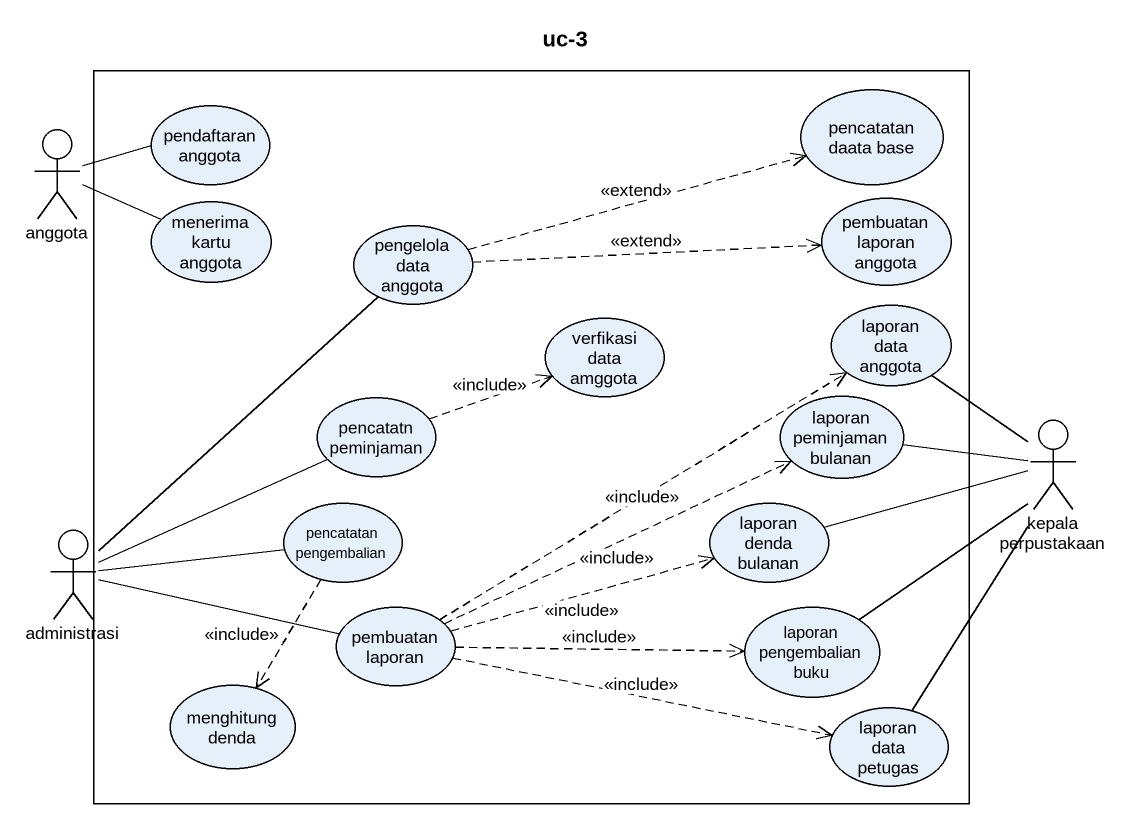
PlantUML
@startuml
title uc-3
actor anggota
rectangle " " as rectangle1 {
  usecase "pendaftaran anggota" as pendaftaran_anggota
  usecase "pencatatan daata base" as pencatatan_daata_base
  usecase "menerima kartu anggota" as menerima_kartu_anggota
  usecase "pembuatan laporan anggota" as pembuatan_laporan_anggota
  usecase "pengelola data anggota" as pengelola_data_anggota
  usecase "verfikasi data amggota" as verfikasi_data_amggota
  usecase "laporan data anggota" as laporan_data_anggota
  usecase "pencatatn peminjaman" as pencatatn_peminjaman
  usecase "laporan peminjaman bulanan" as laporan_peminjaman_bulanan
  usecase "pencatatan pengembalian" as pencatatan_pengembalian
  usecase "laporan denda bulanan" as laporan_denda_bulanan
  usecase "pembuatan laporan" as pembuatan_laporan
  usecase "laporan pengembalian buku" as laporan_pengembalian_buku
  usecase "menghitung denda" as menghitung_denda
  usecase "laporan data petugas" as laporan_data_petugas
}
actor "kepala perpustakaan" as kepala_perpustakaan
actor administrasi
anggota -right- pendaftaran_anggota
anggota -right- menerima_kartu_anggota
pengelola_data_anggota .right.> pencatatan_daata_base : <<extend>>
pengelola_data_anggota .right.> pembuatan_laporan_anggota : <<extend>>
pencatatn_peminjaman .right.> verfikasi_data_amggota : <<include>>
kepala_perpustakaan -up- laporan_data_anggota
kepala_perpustakaan -left- laporan_peminjaman_bulanan
kepala_perpustakaan -left- laporan_denda_bulanan
kepala_perpustakaan -- laporan_pengembalian_buku
kepala_perpustakaan -- laporan_data_petugas
administrasi -up- pengelola_data_anggota
administrasi -right- pencatatn_peminjaman
administrasi -right- pencatatan_pengembalian
administrasi -right- pembuatan_laporan
pencatatan_pengembalian ..> menghitung_denda : <<include>>
pembuatan_laporan .up.> laporan_data_anggota : <<include>>
pembuatan_laporan .right.> laporan_peminjaman_bulanan : <<include>>
pembuatan_laporan .right.> laporan_denda_bulanan : <<include>>
pembuatan_laporan .right.> laporan_pengembalian_buku : <<include>>
pembuatan_laporan .right.> laporan_data_petugas : <<include>>
@enduml
